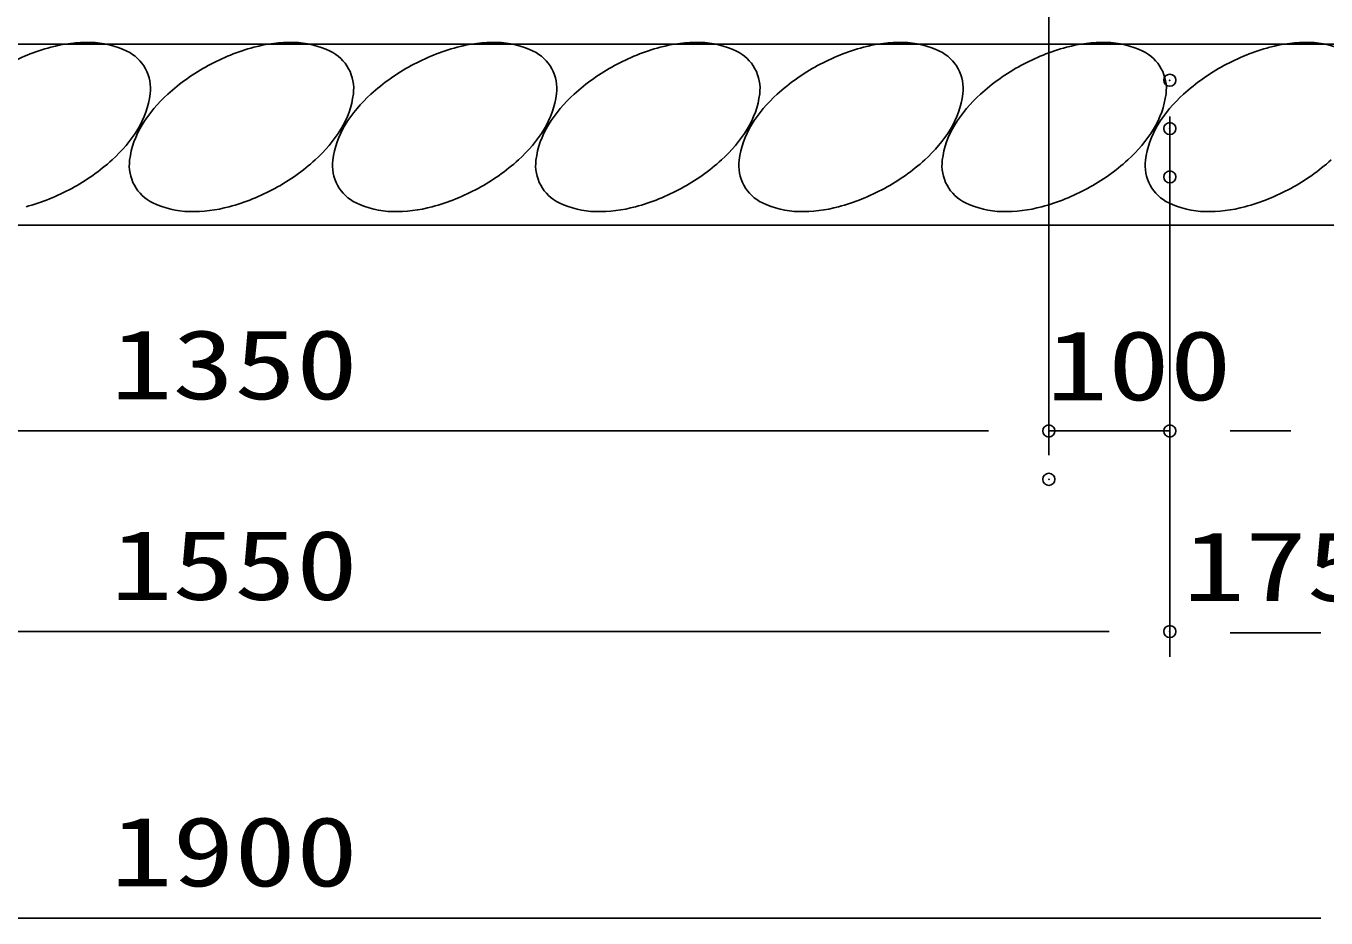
# Model space of a CAD drawing. Units: millimetres, scale not verified. Extents: x -5940 to 5940, y -4200 to 4200.
# Drawn here: x 1120 to 2195, y -1828 to -1090 of the extents above; entities that cross this region are included whole.
import ezdxf
from ezdxf.enums import TextEntityAlignment as Align

# ---------------------------------------------------------------- set-up
doc = ezdxf.new("R2010")
doc.units = ezdxf.units.MM
doc.header["$LTSCALE"] = 20
doc.header["$PDMODE"] = 32
doc.header["$PDSIZE"] = 10
for name, color, linetype, lineweight in [('0-1_0', 7, 'Continuous', 25), ('0-2_1', 7, 'Continuous', 25), ('0-3_EXTCNT-L', 4, 'Continuous', 25)]:
    doc.layers.add(name, color=color, linetype=linetype, lineweight=lineweight)
doc.layers.add('0-6_DEFPOINTS', color=7, linetype='Continuous')
doc.styles.add('ＭＳ ゴシック', font='')
doc.styles.get('ＭＳ ゴシック').set_extended_font_data('MS Gothic')

msp = doc.modelspace()

# ---------------------------------------------------------------- linework, layer by layer
at = {"layer": '0-1_0', "color": 1}
for p, q in [((1966.07, -659.67), (1966.07, -1444.86)), ((2066.07, -1164.67), (2066.07, -1610.86)), ((2066.07, -1204.67), (2066.07, -1444.86)), ((2066.07, -1244.67), (2066.07, -1611.86)), ((1966.07, -1434.86), (1966.07, -1404.86))]:
    msp.add_line(p, q, dxfattribs=at)
at = {"layer": '0-1_0', "color": 2}
for p, q in [((666.08, -1424.86), (1916.07, -1424.86)), ((1916.07, -1424.86), (1866.07, -1424.86)), ((1966.07, -1424.86), (2066.07, -1424.86)), ((2116.07, -1424.86), (2166.07, -1424.86)), ((566.07, -1590.86), (2016.07, -1590.86)), ((2116.07, -1591.86), (2191.07, -1591.86)), ((391.07, -1827.86), (2191.07, -1827.86))]:
    msp.add_line(p, q, dxfattribs=at)
at = {"layer": '0-2_1'}
for p, q in [((2241.07, -1104.67), (341.08, -1104.67)), ((2241.07, -1254.67), (341.07, -1254.67))]:
    msp.add_line(p, q, dxfattribs=at)
at = {"layer": '0-3_EXTCNT-L'}
for centre, radius, start, end in [((1171, -1218.99), 115.68, 88.7385, 105.20457), ((1171.93, -1176.81), 73.49, 64.41276, 88.7385), ((1339, -1218.99), 115.68, 88.7385, 105.20457), ((1339.93, -1176.81), 73.49, 64.41276, 88.7385), ((1507, -1218.99), 115.68, 88.7385, 105.20457), ((1507.93, -1176.81), 73.49, 64.41276, 88.7385), ((1675, -1218.99), 115.68, 88.7385, 105.20457), ((1675.93, -1176.81), 73.49, 64.41276, 88.7385), ((1843, -1218.99), 115.68, 88.7385, 105.20457), ((1843.93, -1176.81), 73.49, 64.41276, 88.7385), ((2011, -1218.99), 115.68, 88.7385, 105.20457), ((2011.93, -1176.81), 73.49, 64.41276, 88.7385), ((2179, -1218.99), 115.68, 88.7385, 105.20457), ((2179.93, -1176.81), 73.49, 64.41276, 88.7385), ((1186.65, -1276.59), 175.38, 105.20457, 118.56194), ((1188.79, -1141.59), 34.44, 28.56194, 64.41276), ((1354.65, -1276.59), 175.38, 105.20457, 118.56194), ((1356.79, -1141.59), 34.44, 28.56194, 64.41276), ((1522.65, -1276.59), 175.38, 105.20457, 118.56194), ((1524.79, -1141.59), 34.44, 28.56194, 64.41276), ((1690.65, -1276.59), 175.38, 105.20457, 118.56194), ((1692.79, -1141.59), 34.44, 28.56194, 64.41276), ((1858.65, -1276.59), 175.38, 105.20457, 118.56194), ((1860.79, -1141.59), 34.44, 28.56194, 64.41276), ((2026.65, -1276.59), 175.38, 105.20457, 118.56194), ((2028.79, -1141.59), 34.44, 28.56194, 64.41276), ((2194.65, -1276.59), 175.38, 105.20457, 118.56194), ((1188.79, -1141.59), 34.44, 352.71112, 28.56194), ((1354.65, -1276.59), 175.38, 118.56194, 131.91931), ((1356.79, -1141.59), 34.44, 352.71112, 28.56194), ((1522.65, -1276.59), 175.38, 118.56194, 131.91931), ((1524.79, -1141.59), 34.44, 352.71112, 28.56194), ((1690.65, -1276.59), 175.38, 118.56194, 131.91931), ((1692.79, -1141.59), 34.44, 352.71112, 28.56194), ((1858.65, -1276.59), 175.38, 118.56194, 131.91931), ((1860.79, -1141.59), 34.44, 352.71112, 28.56194), ((2026.65, -1276.59), 175.38, 118.56194, 131.91931), ((2028.79, -1141.59), 34.44, 352.71112, 28.56194), ((2194.65, -1276.59), 175.38, 118.56194, 131.91931), ((1150.06, -1136.63), 73.49, 328.38539, 352.71112), ((1314.77, -1232.18), 115.68, 131.91931, 148.38539), ((1318.06, -1136.63), 73.49, 328.38539, 352.71112), ((1482.77, -1232.18), 115.68, 131.91931, 148.38539), ((1486.06, -1136.63), 73.49, 328.38539, 352.71112), ((1650.77, -1232.18), 115.68, 131.91931, 148.38539), ((1654.06, -1136.63), 73.49, 328.38539, 352.71112), ((1818.77, -1232.18), 115.68, 131.91931, 148.38539), ((1822.06, -1136.63), 73.49, 328.38539, 352.71112), ((1986.77, -1232.18), 115.68, 131.91931, 148.38539), ((1990.06, -1136.63), 73.49, 328.38539, 352.71112), ((2154.77, -1232.18), 115.68, 131.91931, 148.38539), ((1278.84, -1210.06), 73.49, 148.38539, 172.71112), ((1446.84, -1210.06), 73.49, 148.38539, 172.71112), ((1614.84, -1210.06), 73.49, 148.38539, 172.71112), ((1782.84, -1210.06), 73.49, 148.38539, 172.71112), ((1950.84, -1210.06), 73.49, 148.38539, 172.71112), ((2118.84, -1210.06), 73.49, 148.38539, 172.71112), ((1114.13, -1114.52), 115.68, 311.91931, 328.38539), ((1282.13, -1114.52), 115.68, 311.91931, 328.38539), ((1450.13, -1114.52), 115.68, 311.91931, 328.38539), ((1618.13, -1114.52), 115.68, 311.91931, 328.38539), ((1786.13, -1114.52), 115.68, 311.91931, 328.38539), ((1954.13, -1114.52), 115.68, 311.91931, 328.38539), ((1074.25, -1070.1), 175.38, 298.56194, 311.91931), ((1240.11, -1205.1), 34.44, 172.71112, 208.56194), ((1242.25, -1070.1), 175.38, 298.56194, 311.91931), ((1408.11, -1205.1), 34.44, 172.71112, 208.56194), ((1410.25, -1070.1), 175.38, 298.56194, 311.91931), ((1576.11, -1205.1), 34.44, 172.71112, 208.56194), ((1578.25, -1070.1), 175.38, 298.56194, 311.91931), ((1744.11, -1205.1), 34.44, 172.71112, 208.56194), ((1746.25, -1070.1), 175.38, 298.56194, 311.91931), ((1912.11, -1205.1), 34.44, 172.71112, 208.56194), ((1914.25, -1070.1), 175.38, 298.56194, 311.91931), ((2080.11, -1205.1), 34.44, 172.71112, 208.56194), ((2082.25, -1070.1), 175.38, 298.56194, 311.91931), ((1074.25, -1070.1), 175.38, 285.20457, 298.56194), ((1240.11, -1205.1), 34.44, 208.56194, 244.41276), ((1242.25, -1070.1), 175.38, 285.20457, 298.56194), ((1408.11, -1205.1), 34.44, 208.56194, 244.41276), ((1410.25, -1070.1), 175.38, 285.20457, 298.56194), ((1576.11, -1205.1), 34.44, 208.56194, 244.41276), ((1578.25, -1070.1), 175.38, 285.20457, 298.56194), ((1744.11, -1205.1), 34.44, 208.56194, 244.41276), ((1746.25, -1070.1), 175.38, 285.20457, 298.56194), ((1912.11, -1205.1), 34.44, 208.56194, 244.41276), ((1914.25, -1070.1), 175.38, 285.20457, 298.56194), ((2080.11, -1205.1), 34.44, 208.56194, 244.41276), ((2082.25, -1070.1), 175.38, 285.20457, 298.56194), ((1256.97, -1169.88), 73.49, 244.41276, 268.7385), ((1424.97, -1169.88), 73.49, 244.41276, 268.7385), ((1592.97, -1169.88), 73.49, 244.41276, 268.7385), ((1760.97, -1169.88), 73.49, 244.41276, 268.7385), ((1928.97, -1169.88), 73.49, 244.41276, 268.7385), ((2096.97, -1169.88), 73.49, 244.41276, 268.7385), ((1257.9, -1127.7), 115.68, 268.7385, 285.20457), ((1425.9, -1127.7), 115.68, 268.7385, 285.20457), ((1593.9, -1127.7), 115.68, 268.7385, 285.20457), ((1761.9, -1127.7), 115.68, 268.7385, 285.20457), ((1929.9, -1127.7), 115.68, 268.7385, 285.20457), ((2097.9, -1127.7), 115.68, 268.7385, 285.20457)]:
    msp.add_arc(centre, radius, start, end, dxfattribs=at)
at = {"layer": '0-6_DEFPOINTS'}
for p in [(2066.07, -1134.67), (2066.07, -1174.67), (2066.07, -1214.67), (1966.07, -1424.86), (2066.07, -1424.86), (1966.07, -1464.86), (2066.07, -1590.86)]:
    msp.add_point(p, dxfattribs=at)

# ---------------------------------------------------------------- texts
at = {"layer": '0-1_0', "color": 3, "style": 'ＭＳ ゴシック', "width": 1.3}
for s, p in [('1350', (1190.29, -1415.97)), ('100', (1963.87, -1416.77)), ('1550', (1190.29, -1581.97)), ('175', (2077.07, -1582.97)), ('1900', (1190.29, -1818.97))]:
    msp.add_text(s, height=57.77, dxfattribs=at).set_placement(p, align=Align.BOTTOM_LEFT)

doc.saveas('drawing.dxf')
